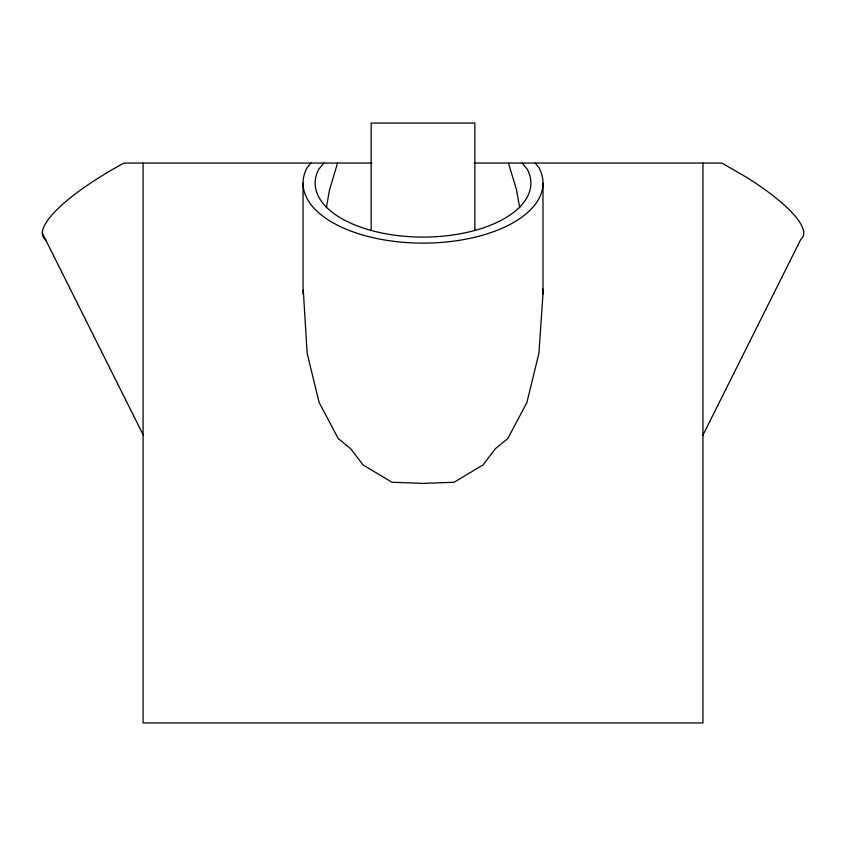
<?xml version="1.0" encoding="UTF-8"?>
<svg xmlns="http://www.w3.org/2000/svg" width="846" height="846" viewBox="0 0 846 846"><rect width="100%" height="100%" fill="white"/><g stroke="black" fill="none" stroke-linecap="round" stroke-linejoin="round"><path stroke-width="1.27" d="M542.995 183.148L542.995 294.038L538.913 353.205L526.921 402.485L507.854 438.492L495.481 448.613L483.013 464.909L454.069 482.273L423.021 483.373L391.973 482.273L363.029 464.909L350.572 448.613L338.189 438.492L319.122 402.485L307.13 353.205L303.291 290.136M326.323 207.788L329.602 189.599L337.586 163.056M702.793 435.436L800.802 239.407A119.973 29.991 26.6 0 0 747.007 177.597L721.881 163.056L474.035 163.056M310.916 163.056L307.13 167.614A119.973 59.992 0 0 0 423.021 243.13A119.973 59.992 0 0 0 538.913 167.614L535.127 163.056M323.902 163.056L318.826 169.189A107.876 53.933 0 0 0 423.021 237.081A107.876 53.933 0 0 0 527.217 169.189L522.141 163.056M372.007 163.056L124.203 163.056L122.205 164.05A119.973 29.991 -26.6 0 0 46.054 240.01M42.3 233.136L143.186 434.907M508.457 163.056L516.441 189.599L519.719 207.788M542.667 288.835L542.995 294.038M702.963 163.056L702.963 722.939L143.08 722.939L143.08 163.056M474.86 229.922L474.86 123.061L371.183 123.061L371.183 229.922M303.048 183.148L303.048 294.038"/></g></svg>
